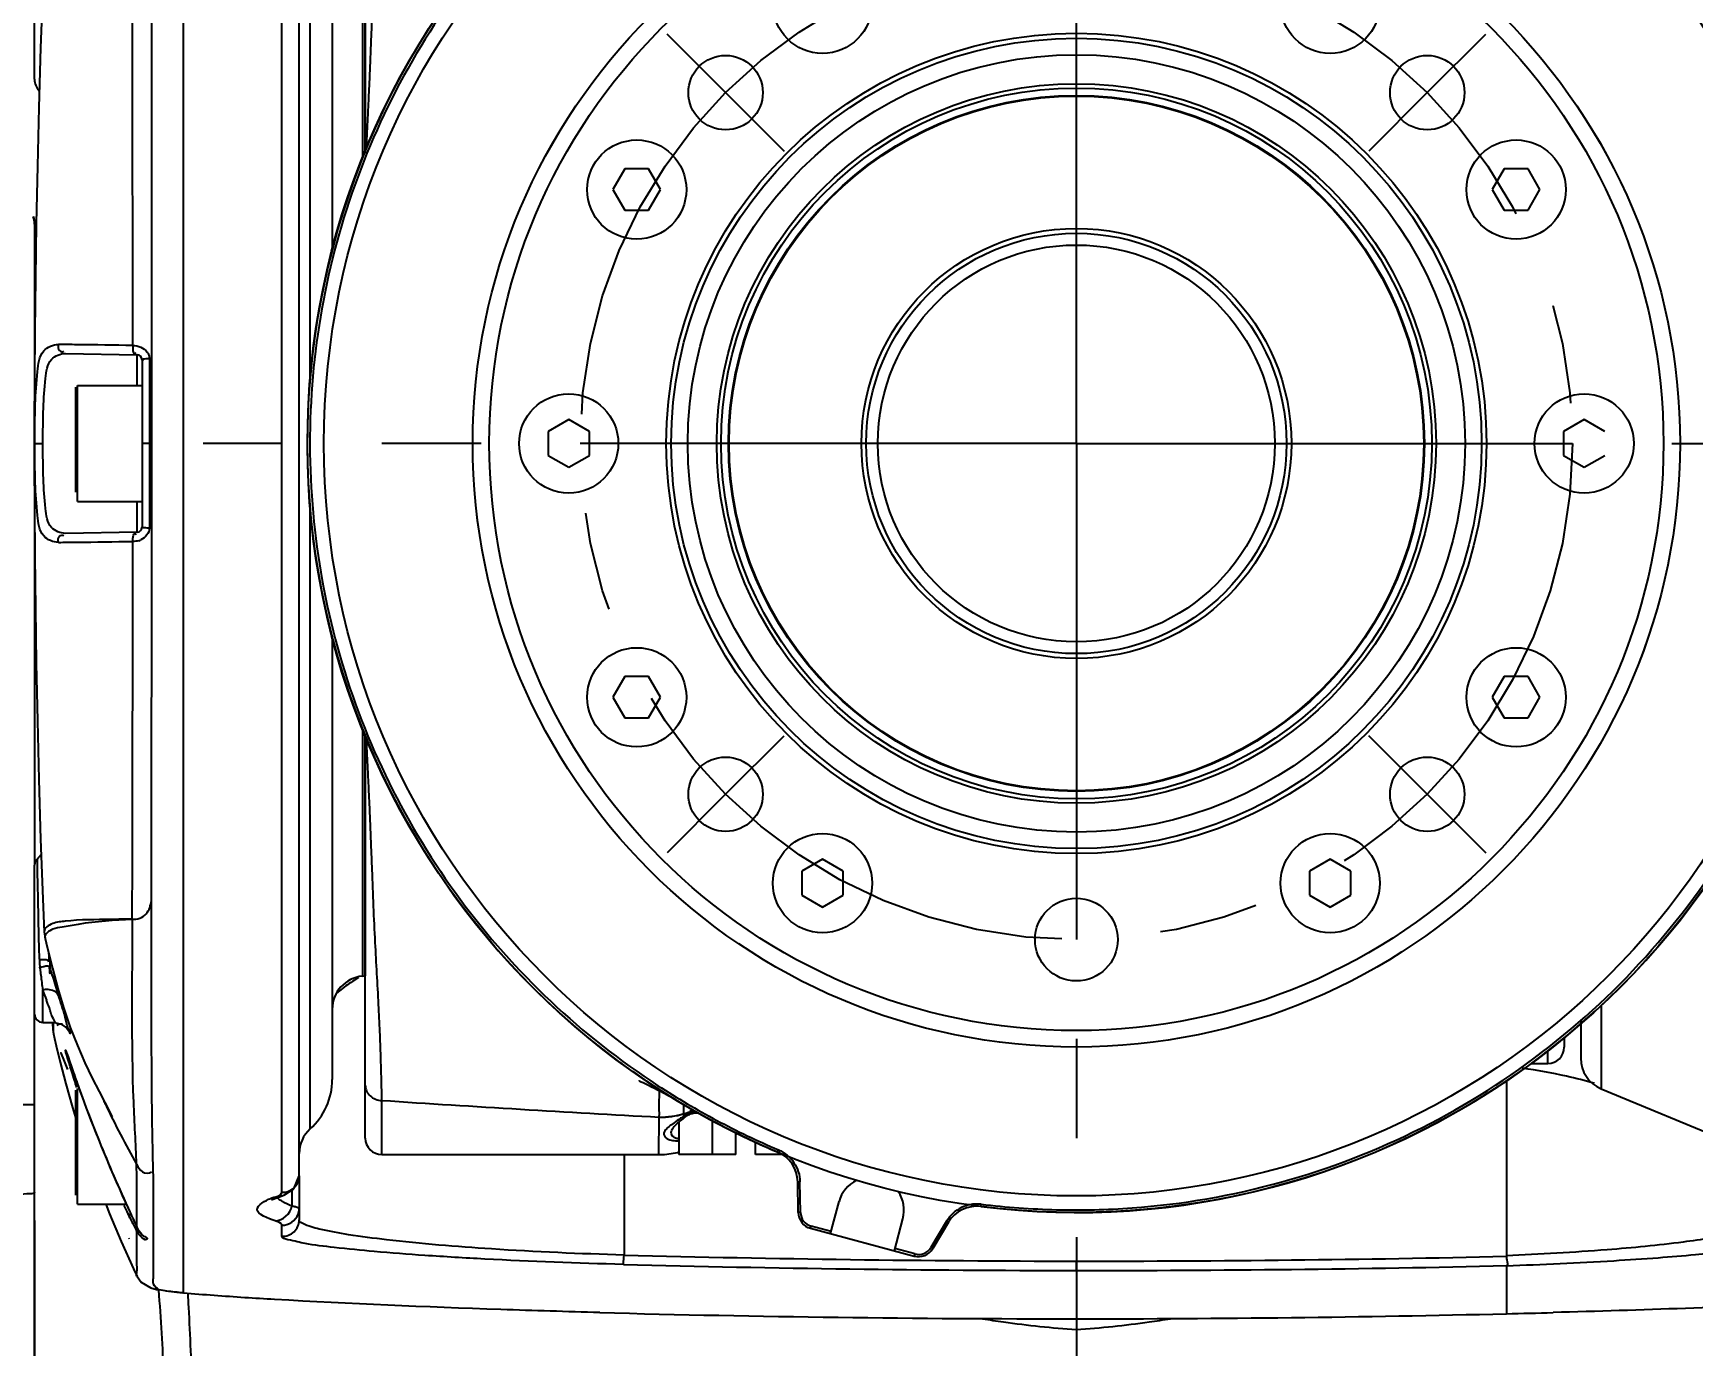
# Model space of a CAD drawing. Header units: millimetres. Extents: x 4086 to 8300, y 123 to 1549.
# Drawn here: x 7136.45 to 7161.54, y 826.6 to 846.44 of the extents above; entities that cross this region are included whole.
import ezdxf

# ---------------------------------------------------------------- set-up
doc = ezdxf.new("R2010")
doc.units = ezdxf.units.MM
doc.linetypes.add('CENTER', pattern=[0.6, 0.375, -0.075, 0.075, -0.075])
for name, color, linetype in [('中心线', 7, 'Continuous'), ('外形图', 7, 'Continuous'), ('尺寸标注', 7, 'Continuous')]:
    doc.layers.add(name, color=color, linetype=linetype)
doc.styles.add('思源黑', font='SourceHanSansCN-Normal.ttf')
doc.dimstyles.new('尺寸标注_1_4比例', dxfattribs={"dimtxt": 7, "dimasz": 6, "dimexe": 2, "dimexo": 1.5, "dimgap": 1, "dimtad": 1, "dimdec": 1, "dimlfac": 4, "dimdsep": 46, "dimtxsty": '思源黑', "dimcen": 0.09, "dimadec": 0, "dimazin": 0, "dimtp": 0.01, "dimtm": 0.01, "dimtfac": 1, "dimtdec": 1, "dimtofl": 0, "dimtmove": 0, "dimatfit": 3, "dimfxl": 1, "dimtolj": 1, "dimarcsym": 0})

# ---------------------------------------------------------------- blocks, each defined once
blk = doc.blocks.new('*D958')
at = {"layer": 'Defpoints', "color": 0}
for p in [(7181.006, 869.331), (7122.846, 830.481), (7181.006, 827.828)]:
    blk.add_point(p, dxfattribs=at)
at = {"layer": '尺寸标注', "color": 0, "lineweight": -2}
for p, q in [((7122.846, 831.981), (7122.846, 871.331)), ((7181.006, 829.328), (7181.006, 871.331)), ((7128.846, 869.331), (7175.006, 869.331))]:
    blk.add_line(p, q, dxfattribs=at)
at = {"layer": '尺寸标注', "color": 0}
for points in [[(7128.846, 870.331), (7128.846, 868.331), (7122.846, 869.331)], [(7175.006, 868.331), (7175.006, 870.331), (7181.006, 869.331)]]:
    blk.add_solid(points, dxfattribs=at)
at = {"layer": '尺寸标注', "color": 0, "insert": (7151.926, 873.96), "char_height": 7, "attachment_point": 5, "style": '思源黑'}
blk.add_mtext('\\A1;232.6', dxfattribs=at)
blk = doc.blocks.new('*D990')
at = {"layer": 'Defpoints', "color": 0}
for p in [(7182.866, 882.152), (7182.866, 707.18), (7121.564, 706.117)]:
    blk.add_point(p, dxfattribs=at)
at = {"layer": '尺寸标注', "color": 0, "lineweight": -2}
for p, q in [((7121.564, 707.617), (7121.564, 884.152)), ((7182.866, 708.68), (7182.866, 884.152)), ((7127.564, 882.152), (7176.866, 882.152))]:
    blk.add_line(p, q, dxfattribs=at)
at = {"layer": '尺寸标注', "color": 0}
for points in [[(7127.564, 883.152), (7127.564, 881.152), (7121.564, 882.152)], [(7176.866, 881.152), (7176.866, 883.152), (7182.866, 882.152)]]:
    blk.add_solid(points, dxfattribs=at)
at = {"layer": '尺寸标注', "color": 0, "insert": (7152.215, 886.777), "char_height": 7, "attachment_point": 5, "style": '思源黑'}
blk.add_mtext('\\A1;245.2', dxfattribs=at)

msp = doc.modelspace()

# ---------------------------------------------------------------- linework, layer by layer
at = {"layer": '中心线', "linetype": 'CENTER', "ltscale": 20}
for p, q in [((7152.2176, 840.2368), (7152.2176, 862.6542)), ((7146.9143, 845.5401), (7146.0304, 846.424)), ((7157.5209, 845.5401), (7158.4048, 846.424)), ((7146.9143, 845.5401), (7147.7982, 844.6562)), ((7157.5209, 845.5401), (7156.637, 844.6562)), ((7152.2176, 840.2368), (7139.017, 840.2368)), ((7152.2176, 840.2368), (7152.2176, 620.6318)), ((7152.2176, 840.2368), (7165.2273, 840.2368)), ((7146.9143, 834.9335), (7147.7982, 835.8174)), ((7157.5209, 834.9335), (7156.637, 835.8174)), ((7146.9143, 834.9335), (7146.0304, 834.0496)), ((7157.5209, 834.9335), (7158.4048, 834.0496))]:
    msp.add_line(p, q, dxfattribs=at)
msp.add_circle((7152.2176, 840.2368), 7.5, dxfattribs=at)
at = {"layer": '外形图'}
for p, q in [((7138.7176, 842.2826), (7138.7176, 853.0782)), ((7140.4677, 829.1663), (7140.4677, 851.3073)), ((7140.2068, 829.9457), (7140.2068, 850.5217)), ((7140.6343, 841.195), (7140.6343, 850.5986)), ((7141.4676, 844.6498), (7141.4676, 850.7368)), ((7140.9676, 849.8546), (7140.9676, 843.1498)), ((7141.424, 848.291), (7141.424, 844.5474)), ((7141.4676, 848.2872), (7141.4676, 844.6232)), ((7136.4676, 845.7443), (7136.4676, 846.6097)), ((7141.561, 846.4007), (7141.5717, 846.6843)), ((7145.3904, 844.3868), (7145.21, 844.0743)), ((7145.7513, 844.3868), (7145.3904, 844.3868)), ((7145.9317, 844.0743), (7145.7513, 844.3868)), ((7158.6839, 844.3868), (7158.5035, 844.0743)), ((7159.0447, 844.3868), (7158.6839, 844.3868)), ((7159.2252, 844.0743), (7159.0447, 844.3868)), ((7145.21, 844.0743), (7145.3904, 843.7618)), ((7145.7513, 843.7618), (7145.9317, 844.0743)), ((7158.5035, 844.0743), (7158.6839, 843.7618)), ((7159.0447, 843.7618), (7159.2252, 844.0743)), ((7145.3904, 843.7618), (7145.7513, 843.7618)), ((7158.6839, 843.7618), (7159.0447, 843.7618)), ((7136.4676, 843.5497), (7136.4676, 841.4846)), ((7138.7176, 842.2496), (7138.7176, 842.2826)), ((7138.7176, 838.2141), (7138.7176, 842.2496)), ((7136.9352, 841.5958), (7138.0189, 841.5769)), ((7138.0189, 841.1118), (7138.0189, 841.5769)), ((7138.0926, 841.5019), (7138.0926, 838.9718)), ((7138.2057, 841.5164), (7138.2052, 841.0891)), ((7138.2405, 841.1169), (7138.2408, 841.5099)), ((7138.2408, 841.5099), (7138.2408, 841.5852)), ((7137.0926, 839.5005), (7137.0926, 841.0868)), ((7137.1176, 839.3618), (7137.1176, 841.1118)), ((7137.1176, 841.1118), (7138.0926, 841.1118)), ((7144.5426, 840.5977), (7144.2301, 840.4173)), ((7144.8551, 840.4173), (7144.5426, 840.5977)), ((7159.8926, 840.5977), (7159.5801, 840.4173)), ((7160.2051, 840.4173), (7159.8926, 840.5977)), ((7136.4631, 840.2368), (7136.5947, 840.2368)), ((7138.2404, 840.2368), (7138.0926, 840.2368)), ((7144.2301, 840.4173), (7144.2301, 840.0564)), ((7144.8551, 840.0564), (7144.8551, 840.4173)), ((7159.5801, 840.4173), (7159.5801, 840.0564)), ((7144.2301, 840.0564), (7144.5426, 839.876)), ((7144.5426, 839.876), (7144.8551, 840.0564)), ((7159.5801, 840.0564), (7159.8926, 839.876)), ((7159.8926, 839.876), (7160.2051, 840.0564)), ((7137.1176, 839.3618), (7138.0926, 839.3618)), ((7138.0189, 838.8968), (7138.0189, 839.3618)), ((7138.2052, 839.3846), (7138.2057, 838.9573)), ((7138.2408, 838.9638), (7138.2405, 839.3568)), ((7140.6343, 829.8751), (7140.6343, 839.2787)), ((7136.4676, 838.9891), (7136.4676, 833.864)), ((7138.0189, 838.8968), (7136.9352, 838.8779)), ((7138.2408, 838.8885), (7138.2408, 838.9638)), ((7138.7176, 838.1801), (7138.7176, 838.2141)), ((7138.7176, 827.395), (7138.7176, 838.1801)), ((7140.9676, 837.3239), (7140.9676, 830.6211)), ((7145.3904, 836.7118), (7145.21, 836.3993)), ((7145.7513, 836.7118), (7145.3904, 836.7118)), ((7145.9317, 836.3993), (7145.7513, 836.7118)), ((7158.6839, 836.7118), (7158.5035, 836.3993)), ((7159.0447, 836.7118), (7158.6839, 836.7118)), ((7159.2252, 836.3993), (7159.0447, 836.7118)), ((7145.21, 836.3993), (7145.3904, 836.0868)), ((7145.7513, 836.0868), (7145.9317, 836.3993)), ((7158.5035, 836.3993), (7158.6839, 836.0868)), ((7159.0447, 836.0868), (7159.2252, 836.3993)), ((7145.3904, 836.0868), (7145.7513, 836.0868)), ((7158.6839, 836.0868), (7159.0447, 836.0868)), ((7141.424, 835.9263), (7141.424, 832.1827)), ((7141.4676, 835.8404), (7141.4676, 832.1865)), ((7141.4676, 829.7368), (7141.4676, 835.8244)), ((7136.5133, 833.8352), (7136.5113, 833.9589)), ((7141.5716, 833.7919), (7141.5608, 834.0783)), ((7136.4676, 831.6097), (7136.4676, 833.864)), ((7136.5193, 833.4889), (7136.5133, 833.8352)), ((7148.3801, 833.9509), (7148.0676, 833.7705)), ((7148.0676, 833.7705), (7148.0676, 833.4097)), ((7148.6926, 833.7705), (7148.3801, 833.9509)), ((7148.6926, 833.4097), (7148.6926, 833.7705)), ((7156.0551, 833.9509), (7155.7426, 833.7705)), ((7155.7426, 833.7705), (7155.7426, 833.4097)), ((7156.3676, 833.7705), (7156.0551, 833.9509)), ((7156.3676, 833.4097), (7156.3676, 833.7705)), ((7148.0676, 833.4097), (7148.3801, 833.2293)), ((7148.3801, 833.2293), (7148.6926, 833.4097)), ((7155.7426, 833.4097), (7156.0551, 833.2293)), ((7156.0551, 833.2293), (7156.3676, 833.4097)), ((7136.614, 832.8528), (7136.6273, 832.7555)), ((7136.6273, 832.7555), (7136.6584, 832.6238)), ((7136.5402, 832.44), (7136.5364, 832.6198)), ((7136.6584, 832.6238), (7136.7371, 832.3064)), ((7136.677, 832.5488), (7136.681, 832.4753)), ((7136.681, 832.4753), (7136.6825, 832.4475)), ((7136.6903, 832.4948), (7136.6961, 832.3868)), ((7136.5515, 832.2949), (7136.5484, 832.3209)), ((7136.6825, 832.4475), (7136.6852, 832.3995)), ((7136.6902, 832.3101), (7136.6923, 832.2735)), ((7136.6923, 832.2735), (7136.6923, 832.2729)), ((7136.6961, 832.3868), (7136.7002, 832.312)), ((7136.5904, 831.4847), (7136.5904, 831.9749)), ((7141.424, 832.1827), (7141.4676, 832.1865)), ((7160.1515, 831.7461), (7160.1515, 830.4811)), ((7136.4676, 816.9237), (7136.4676, 831.6097)), ((7136.5904, 831.4847), (7136.7714, 831.4815)), ((7136.7396, 831.477), (7136.7403, 831.4646)), ((7136.7397, 831.4799), (7136.7418, 831.4402)), ((7136.7401, 831.4799), (7136.7457, 831.374)), ((7136.7403, 831.4646), (7136.7415, 831.4416)), ((7136.7467, 831.4617), (7136.7497, 831.3922)), ((7136.93, 831.5615), (7136.923, 831.5838)), ((7159.8426, 831.5074), (7159.8426, 830.9431)), ((7136.7415, 831.4416), (7136.7416, 831.439)), ((7136.7418, 831.4396), (7136.7446, 831.3959)), ((7136.7438, 831.3936), (7136.7454, 831.3726)), ((7136.7454, 831.3726), (7136.7454, 831.3725)), ((7136.7457, 831.3742), (7136.7461, 831.3729)), ((7136.749, 831.342), (7136.7515, 831.3287)), ((7136.7497, 831.3922), (7136.7503, 831.3622)), ((7136.7503, 831.3622), (7136.7503, 831.3608)), ((7136.7546, 831.3125), (7136.7703, 831.2435)), ((7136.7551, 831.3102), (7136.7557, 831.3089)), ((7136.7703, 831.2435), (7136.796, 831.1326)), ((7136.9834, 831.3554), (7136.987, 831.3484)), ((7159.5926, 831.2554), (7159.5926, 831.1118)), ((7136.796, 831.1326), (7136.8559, 830.8846)), ((7136.9575, 831.0094), (7136.9738, 830.9626)), ((7159.3426, 830.8618), (7159.3426, 831.0559)), ((7136.8559, 830.8846), (7136.9411, 830.5568)), ((7136.9156, 830.9009), (7136.9674, 830.7728)), ((7137.026, 830.8108), (7137.0625, 830.7057)), ((7145.3228, 830.8771), (7145.3397, 830.8646)), ((7159.0843, 830.8618), (7159.3426, 830.8618)), ((7136.9411, 830.5568), (7137.0427, 830.1967)), ((7137.0926, 828.8755), (7137.0926, 830.4618)), ((7137.1176, 828.7368), (7137.1176, 830.4868)), ((7137.123, 830.5342), (7137.1361, 830.4975)), ((7145.9146, 830.4514), (7145.9142, 830.4517)), ((7145.9142, 830.4517), (7145.9148, 830.4514)), ((7145.9145, 830.4508), (7145.9295, 830.4432)), ((7145.9295, 830.4432), (7145.9486, 830.4351)), ((7158.7176, 830.6045), (7158.7176, 827.9494)), ((7160.1515, 830.4811), (7163.5184, 829.0887)), ((7136.4676, 830.2368), (7136.2245, 830.2368)), ((7137.0427, 830.1967), (7137.0926, 830.0337)), ((7141.7176, 829.4868), (7141.7176, 830.3053)), ((7145.9411, 830.4384), (7145.9443, 830.4369)), ((7145.9513, 830.4335), (7145.9574, 830.4304)), ((7145.9574, 830.4304), (7145.9652, 830.4263)), ((7145.9652, 830.4263), (7145.9746, 830.4214)), ((7145.9746, 830.4214), (7145.9857, 830.4154)), ((7145.9857, 830.4154), (7145.9985, 830.4084)), ((7145.9985, 830.4084), (7146.0132, 830.4003)), ((7146.0132, 830.4003), (7146.0297, 830.391)), ((7146.0297, 830.391), (7146.0481, 830.3805)), ((7146.0481, 830.3805), (7146.0797, 830.3623)), ((7146.0797, 830.3623), (7146.1168, 830.3408)), ((7146.1168, 830.3408), (7146.1433, 830.3252)), ((7137.3206, 830.0023), (7137.3585, 829.905)), ((7137.5962, 830.1479), (7137.6429, 830.0586)), ((7140.2068, 829.692), (7140.2068, 829.9457)), ((7145.9029, 829.4868), (7145.9121, 830.05)), ((7145.9121, 830.05), (7145.9121, 830.0528)), ((7146.2072, 829.9763), (7146.2072, 829.4868)), ((7146.2821, 830.0671), (7146.2827, 830.1033)), ((7146.2827, 830.1033), (7146.3682, 830.1321)), ((7146.3413, 830.1119), (7146.3341, 830.1119)), ((7146.4211, 830.1103), (7146.4234, 830.1118)), ((7146.5103, 830.1118), (7146.4251, 830.1118)), ((7146.7124, 830.0003), (7146.7124, 829.4868)), ((7140.2068, 829.3981), (7140.2068, 829.692)), ((7147.0676, 829.4868), (7147.0676, 829.8167)), ((7147.0676, 829.7949), (7147.0946, 829.8034)), ((7141.7176, 829.4868), (7145.9029, 829.4868)), ((7145.3804, 829.4868), (7145.3804, 827.9677)), ((7147.0676, 829.4868), (7146.2072, 829.4868)), ((7147.3676, 829.4868), (7147.3676, 829.6735)), ((7147.7721, 829.4868), (7147.3676, 829.4868)), ((7147.6409, 829.5518), (7147.6998, 829.5267)), ((7147.6555, 829.5445), (7147.6995, 829.5259)), ((7147.6821, 829.5341), (7147.6992, 829.5269)), ((7147.7011, 829.5298), (7147.7139, 829.5601)), ((7147.7228, 829.516), (7147.7228, 829.4868)), ((7137.613, 829.2834), (7137.6583, 829.178)), ((7138.0119, 829.1402), (7138.0102, 829.3397)), ((7140.2068, 829.3227), (7140.2068, 829.3981)), ((7140.2068, 829.2593), (7140.2068, 829.3227)), ((7140.2068, 828.9171), (7140.2068, 829.2593)), ((7137.7494, 828.9702), (7137.7945, 828.8692)), ((7138.0138, 828.7524), (7138.0119, 829.1402)), ((7138.2649, 828.7281), (7138.2636, 829.1796)), ((7140.246, 828.8766), (7140.3869, 828.9682)), ((7140.3582, 828.9496), (7140.3582, 828.7076)), ((7140.3869, 828.9682), (7140.4677, 829.1637)), ((7140.4677, 829.1637), (7140.4677, 829.1663)), ((7140.4677, 829.1637), (7140.4677, 828.5017)), ((7148.005, 829.0738), (7148.0385, 829.0744)), ((7148.0131, 828.61), (7148.005, 829.0738)), ((7148.0466, 828.6105), (7148.0385, 829.0744)), ((7137.1176, 828.7368), (7137.8544, 828.7368)), ((7137.5446, 828.7368), (7137.6022, 828.5891)), ((7138.0143, 828.5693), (7138.0138, 828.7524)), ((7138.265, 828.6434), (7138.2649, 828.7281)), ((7140.0482, 828.8006), (7140.0617, 828.8074)), ((7140.0617, 828.8074), (7140.1839, 828.8547)), ((7140.1831, 828.8544), (7140.1839, 828.8547)), ((7140.185, 828.855), (7140.246, 828.8766)), ((7148.4994, 828.2922), (7148.6288, 828.7751)), ((7150.7749, 828.7017), (7150.7791, 828.7355)), ((7136.4676, 828.4884), (7136.4676, 825.947)), ((7137.6022, 828.5891), (7137.7768, 828.1731)), ((7137.8822, 828.6759), (7137.9075, 828.6207)), ((7137.9083, 828.6192), (7137.9075, 828.6207)), ((7138.0146, 828.3875), (7138.0143, 828.5693)), ((7138.2655, 827.9733), (7138.265, 828.6434)), ((7148.0466, 828.6105), (7148.0131, 828.61)), ((7149.4653, 828.0334), (7149.5947, 828.5163)), ((7150.2555, 828.4804), (7150.0166, 828.0827)), ((7150.2842, 828.4631), (7150.0453, 828.0654)), ((7150.2842, 828.4631), (7150.2555, 828.4804)), ((7138.0146, 828.3875), (7138.0131, 828.3906)), ((7138.0131, 828.3906), (7138.0284, 828.3612)), ((7138.0159, 828.2767), (7138.016, 828.3216)), ((7138.0284, 828.3612), (7138.0919, 828.2819)), ((7140.2068, 828.2522), (7140.2068, 828.4192)), ((7148.1984, 828.3728), (7148.207, 828.4052)), ((7148.1984, 828.3728), (7149.7663, 827.9527)), ((7148.508, 828.3245), (7148.207, 828.4052)), ((7149.775, 827.9851), (7149.474, 828.0657)), ((7149.775, 827.9851), (7149.7663, 827.9527)), ((7150.0453, 828.0654), (7150.0166, 828.0827)), ((7158.7176, 827.8076), (7158.7176, 827.0807)), ((7138.0179, 827.6437), (7138.0172, 827.6454)), ((7138.303, 827.4503), (7138.3095, 827.449)), ((7138.303, 827.4503), (7138.3072, 827.4496)), ((7138.3095, 827.449), (7138.35, 827.4442)), ((7138.3421, 827.4434), (7138.3481, 827.356)), ((7138.4512, 827.4251), (7138.7017, 827.3961)), ((7138.7175, 827.3936), (7138.7176, 827.395))]:
    msp.add_line(p, q, dxfattribs=at)
for points in [[(7136.6141, 847.6222), (7136.5932, 847.1218), (7136.56, 846.2179), (7136.5322, 845.3166), (7136.5097, 844.4276), (7136.4923, 843.5617), (7136.4795, 842.7309), (7136.4708, 841.9421), (7136.4657, 841.2136), (7136.4633, 840.5451), (7136.4631, 840.2368)], [(7136.4631, 840.2368), (7136.4633, 839.9285), (7136.4657, 839.2601), (7136.4708, 838.5316), (7136.4795, 837.7428), (7136.4923, 836.912), (7136.5097, 836.046), (7136.5322, 835.1571), (7136.56, 834.2558), (7136.5932, 833.3519), (7136.6141, 832.8514)], [(7136.6923, 832.2735), (7136.6949, 832.2461), (7136.6996, 832.2189)], [(7136.7371, 832.3064), (7136.8214, 831.9954), (7136.9112, 831.6969), (7137.0085, 831.4099), (7137.1147, 831.1337), (7137.2266, 830.876), (7137.3384, 830.6428), (7137.4422, 830.4399), (7137.5302, 830.2728), (7137.5962, 830.1479)], [(7136.7714, 831.4815), (7136.8698, 831.4595), (7136.9503, 831.4014), (7136.9834, 831.3554)], [(7136.7457, 831.3741), (7136.7461, 831.3684), (7136.7472, 831.3559), (7136.749, 831.342)], [(7136.8632, 831.0236), (7136.8631, 831.0238), (7136.8688, 831.012), (7136.8802, 830.9864), (7136.8959, 830.9491), (7136.9156, 830.9009)], [(7136.9464, 831.0394), (7136.9464, 831.0395), (7136.948, 831.0354), (7136.9518, 831.0251), (7136.9575, 831.0094)], [(7136.9738, 830.9626), (7136.9966, 830.8964), (7137.026, 830.8108)], [(7137.0625, 830.7057), (7137.0834, 830.6457), (7137.1063, 830.5809), (7137.1312, 830.5112)], [(7145.5046, 830.7459), (7145.6128, 830.6703), (7145.7195, 830.5975), (7145.8245, 830.5276), (7145.9279, 830.4603), (7146.0298, 830.3955)], [(7137.1312, 830.5112), (7137.158, 830.4368), (7137.1867, 830.3579), (7137.2174, 830.2747)], [(7145.6094, 830.5998), (7145.6094, 830.5998), (7145.6166, 830.5969), (7145.6361, 830.5888), (7145.667, 830.5751), (7145.7066, 830.5569), (7145.7511, 830.5356), (7145.7966, 830.513), (7145.8412, 830.4902), (7145.8837, 830.4679), (7145.9146, 830.4514)], [(7137.2174, 830.2747), (7137.25, 830.1875), (7137.2844, 830.0965), (7137.3206, 830.0023)], [(7145.9443, 830.4369), (7145.9467, 830.4358), (7145.9488, 830.4347), (7145.9513, 830.4335)], [(7146.0298, 830.3955), (7146.1305, 830.333), (7146.2298, 830.2727), (7146.3237, 830.2169)], [(7137.3585, 829.905), (7137.3979, 829.8052), (7137.4387, 829.7032), (7137.4808, 829.5996)], [(7137.4808, 829.5996), (7137.524, 829.4947), (7137.5681, 829.3892), (7137.613, 829.2834)], [(7145.9029, 829.4868), (7145.9894, 829.4899), (7146.089, 829.501), (7146.1873, 829.5202), (7146.2072, 829.5257)], [(7147.5465, 829.5917), (7147.584, 829.5753), (7147.6555, 829.5445)], [(7147.5469, 829.5928), (7147.5702, 829.5825), (7147.6409, 829.5518)], [(7137.6583, 829.178), (7137.7039, 829.0734), (7137.7494, 828.9702)], [(7137.7945, 828.8692), (7137.8389, 828.7708), (7137.8822, 828.6759)], [(7137.7768, 828.1731), (7137.963, 827.7602), (7138.0179, 827.6437)], [(7138.0176, 827.6449), (7138.0816, 827.5554), (7138.2244, 827.471), (7138.3095, 827.449)]]:
    msp.add_lwpolyline(points, dxfattribs=at)
for centre, radius in [((7152.2176, 840.2368), 11.625), ((7152.2176, 840.2368), 11.375), ((7152.2176, 840.2368), 9.125), ((7152.2176, 840.2369), 9.125), ((7152.2176, 840.2369), 8.875), ((7148.3801, 846.8836), 0.75), ((7156.0551, 846.8836), 0.75), ((7152.2176, 840.2368), 6.2), ((7152.2176, 840.2368), 6.125), ((7152.2176, 840.2368), 5.875), ((7146.9143, 845.5401), 0.5625), ((7157.5209, 845.5401), 0.5625), ((7152.2176, 840.2368), 5.4376), ((7152.2176, 840.2368), 5.3727), ((7152.2176, 840.2368), 5.26), ((7152.2176, 840.2368), 5.25), ((7145.5708, 844.0743), 0.75), ((7158.8643, 844.0743), 0.75), ((7152.2176, 840.2368), 3.25), ((7152.2176, 840.2368), 3.1772), ((7152.2176, 840.2368), 3), ((7144.5426, 840.2368), 0.75), ((7159.8926, 840.2368), 0.75), ((7145.5708, 836.3993), 0.75), ((7158.8643, 836.3993), 0.75), ((7146.9143, 834.9335), 0.5625), ((7157.5209, 834.9335), 0.5625), ((7148.3801, 833.5901), 0.75), ((7156.0551, 833.5901), 0.75), ((7152.2176, 832.7368), 0.625)]:
    msp.add_circle(centre, radius, dxfattribs=at)
for centre, radius, start, end in [((7152.2176, 840.2368), 11.625, 262.871, 247.12901), ((7152.2176, 840.2368), 11.625, 262.87101, 247.12901), ((7136.7176, 845.7443), 0.25, 180, 224.57594), ((7136.1165, 843.5504), 0.3511, 359.89472, 19.69427), ((7136.4805, 787.5404), 54.1927, 89.33906, 89.63268), ((7135.353, 690.4835), 151.2561, 89.015522, 89.336086), ((7138.0176, 841.5019), 0.075, 0, 89), ((7136.4806, 892.9393), 54.1986, 270.36714, 270.66118), ((7134.6977, 1035.4782), 196.7487, 270.701351, 270.947671), ((7138.0176, 838.9718), 0.075, 271, 0), ((7137.9788, 838.9816), 0.2246, 286.62665, 295.84747), ((7136.5926, 833.864), 0.125, 130.58224, 180), ((7136.3486, 834.1488), 0.25, 310.58224, 332.38317), ((7136.8101, 832.7974), 0.1876, 189.73143, 192.91405), ((7137.8662, 832.469), 1.3263, 181.25292, 182.96104), ((7137.7643, 832.4631), 1.2242, 182.93335, 186.67186), ((7178.0123, 837.2068), 41.7508, 186.75634, 186.88706), ((7213.6199, 841.5298), 77.6198, 186.903314, 187.070945), ((7159.5135, 838.9426), 23.7574, 196.20382, 196.56233), ((7160.9263, 840.9888), 25.9516, 200.32441, 200.68849), ((7163.17, 840.0357), 27.5738, 196.57359, 197.16362), ((7141.4676, 831.6846), 0.5, 95, 180), ((7143.0762, 829.3971), 3.2522, 122.39581, 124.69402), ((7143.195, 829.212), 3.4721, 121.81047, 122.41412), ((7180.5666, 845.4406), 45.7906, 197.20173, 197.61468), ((7136.5926, 831.6097), 0.125, 180, 269), ((7136.4569, 830.8561), 0.523, 20.50533, 21.1784), ((7159.3426, 831.1118), 0.25, 270, 0), ((7162.0167, 839.4155), 26.4305, 199.0244, 199.63486), ((7157.5854, 821.437), 9.4559, 77.53606, 81.62881), ((7160.3426, 830.9431), 0.5, 180, 247.5326), ((7158.0364, 838.0003), 22.2061, 199.74718, 200.66892), ((7139.9676, 830.6204), 1, 311.81532, 0), ((7146.0913, 830.7764), 0.3699, 241.50413, 246.04482), ((7143.4403, 830.5362), 2.4784, 357.71073, 358.02137), ((7157.85, 822.6454), 8.2189, 74.46422, 77.51875), ((7151.479, 836.9026), 15.4473, 205.25093, 205.52327), ((7151.2274, 836.7795), 15.1672, 205.51322, 209.37481), ((7166.9152, 1213.8989), 384.4203, 266.241735, 266.868047), ((7145.5058, 829.5774), 0.9656, 62.91816, 63.25642), ((7145.4336, 829.4362), 1.1242, 62.63142, 62.9181), ((7141.0122, 821.6179), 10.1068, 59.50197, 60.02188), ((7157.138, 837.6639), 21.2469, 200.67522, 200.80757), ((7157.7894, 837.911), 21.9435, 200.80649, 201.99597), ((7145.9148, 831.3373), 1.2876, 269.87687, 286.59819), ((7145.917, 831.3419), 1.2891, 269.79472, 286.49286), ((7146.2719, 830.215), 0.1481, 285.79903, 286.22342), ((7146.273, 830.2115), 0.1444, 286.20152, 292.33273), ((7146.5122, 829.8052), 0.3236, 124.99382, 127.58413), ((7146.4988, 829.8243), 0.3003, 122.21659, 124.99828), ((7148.0885, 827.1981), 3.4012, 120.38409, 121.0517), ((7148.1342, 827.1345), 3.4792, 119.50218, 120.37842), ((7146.4439, 830.321), 0.2089, 263.81032, 264.84637), ((7146.8249, 829.5027), 0.7295, 123.22907, 123.38701), ((7158.488, 838.197), 22.6984, 202.00492, 203.46148), ((7140.9677, 829.5025), 0.5, 131.81532, 180), ((7141.7176, 829.7368), 0.25, 180, 270), ((7147.5051, 829.0651), 0.5, 1, 67.12901), ((7163.1798, 840.258), 27.8229, 203.50813, 204.72853), ((7149.1117, 828.6457), 0.5, 115.6138, 165), ((7149.5382, 834.2638), 12.9659, 205.32485, 205.9344), ((7140.5631, 827.362), 1.5531, 107.24553, 109.72899), ((7149.1117, 828.6457), 0.5, 345, 34.3862), ((7150.7128, 828.2056), 0.5, 82.87099, 149), ((7148.3073, 833.666), 11.5975, 205.938, 206.27617), ((7145.5697, 832.3133), 8.5439, 206.27006, 206.91066), ((7143.0623, 831.0335), 5.7288, 206.84594, 208.22578), ((7140.218, 828.5017), 0.2497, 267.44335, 0.01004), ((7148.2631, 828.6143), 0.25, 181, 255), ((7148.2631, 828.6143), 0.2165, 181, 255), ((7139.0353, 828.9875), 1.3788, 213.59208, 214.14166), ((7138.2385, 828.44), 0.2521, 207.40381, 219.23275), ((7138.245, 828.4455), 0.2605, 219.25915, 229.16829), ((7152.4219, 1099.1749), 271.2986, 268.512737, 269.957771), ((7149.831, 828.1942), 0.25, 255, 329), ((7149.831, 828.1942), 0.2165, 255, 329), ((7152.4216, 1099.2157), 271.3394, 269.957849, 271.329582), ((7152.4176, 1099.2815), 271.5471, 268.512778, 269.957796), ((7152.4171, 1099.3647), 271.6302, 269.957909, 271.329391), ((7152.1143, 1093.9715), 266.9673, 268.475463, 270.022174), ((7153.3093, 842.5569), 15.7528, 260.82186, 261.99807), ((7153.3231, 842.6626), 15.8594, 262.00175, 266.00273), ((7152.2554, 1099.7536), 272.7495, 269.992062, 271.357628), ((7151.112, 842.6626), 15.8594, 273.99727, 277.99825), ((7151.1259, 842.5568), 15.7527, 278.00193, 279.18207), ((7153.6008, 1042.2475), 215.2277, 271.362273, 271.55027)]:
    msp.add_arc(centre, radius, start, end, dxfattribs=at)
for points, knots in [([(7153.4904, 851.7539), (7152.8069, 851.8294), (7151.768, 851.8512), (7150.3995, 851.696), (7149.0497, 851.4198), (7147.4168, 850.8503), (7145.6109, 849.8308), (7144.0142, 848.5071), (7142.6776, 846.9213), (7141.6434, 845.1235), (7140.9444, 843.1709), (7140.6028, 841.1252), (7140.6293, 839.0514), (7141.0232, 837.0151), (7141.772, 835.081), (7142.852, 833.3103), (7144.2283, 831.7593), (7145.4522, 830.7971), (7146.329, 830.2527), (7146.7802, 830.001), (7147.2412, 829.7681), (7147.5547, 829.6255), (7147.7133, 829.5586)], [0, 0, 0, 0, 0.0624913, 0.093768, 0.1250446, 0.1875359, 0.2500272, 0.3125184, 0.3750097, 0.437501, 0.4999922, 0.5624835, 0.6249747, 0.687466, 0.7499573, 0.8124485, 0.8749398, 0.9374311, 0.9530736, 0.9687148, 0.9843584, 1, 1, 1, 1]), ([(7150.7793, 828.7371), (7150.9683, 828.7135), (7151.3477, 828.6778), (7151.9185, 828.6492), (7152.4901, 828.648), (7153.6304, 828.7034), (7155.3295, 828.9969), (7157.4713, 829.8248), (7159.4101, 831.0562), (7161.0697, 832.6437), (7162.3861, 834.5257), (7163.3081, 836.6292), (7163.8001, 838.8725), (7163.8428, 841.1689), (7163.4349, 843.4287), (7162.7316, 845.2104), (7161.9691, 846.5302), (7161.0805, 847.7687), (7159.747, 849.1434), (7158.1697, 850.2295), (7156.8005, 850.8996), (7155.3725, 851.4318), (7154.2464, 851.6704), (7153.4904, 851.7539)], [0, 0, 0, 0, 0.0156445, 0.0312904, 0.0469344, 0.0625797, 0.1250641, 0.1875487, 0.2500332, 0.3125178, 0.3750024, 0.4374869, 0.4999715, 0.562456, 0.6249406, 0.6874251, 0.7187054, 0.7499857, 0.8124703, 0.8749548, 0.9062351, 0.9375154, 1, 1, 1, 1]), ([(7137.9518, 841.7173), (7137.9526, 842.2352), (7137.9498, 844.1384), (7137.9507, 846.0416), (7137.9443, 847.4268)], [0, 0, 0, 0, 0.2721488, 1, 1, 1, 1]), ([(7138.2408, 841.5852), (7138.2412, 842.0851), (7138.2418, 843.9391), (7138.2425, 845.7932), (7138.2367, 847.1474)], [0, 0, 0, 0, 0.269591, 1, 1, 1, 1]), ([(7141.4869, 844.7081), (7141.4873, 844.712), (7141.4872, 844.7281), (7141.4891, 844.7642), (7141.4912, 844.8235), (7141.4964, 844.9398), (7141.5047, 845.1167), (7141.5161, 845.3524), (7141.5281, 845.6073), (7141.5437, 845.9584), (7141.5542, 846.2237), (7141.561, 846.4007)], [0, 0, 0, 0, 0.006995, 0.0284141, 0.0640826, 0.1120863, 0.2346169, 0.3775616, 0.5300059, 0.6863612, 1, 1, 1, 1]), ([(7136.447, 843.6687), (7136.4547, 843.6474), (7136.4646, 843.6079), (7136.4676, 843.5674), (7136.4676, 843.5496)], [0, 0, 0, 0, 0.5594188, 1, 1, 1, 1]), ([(7136.4719, 840.2368), (7136.4719, 840.4349), (7136.4728, 840.8022), (7136.5016, 841.2576), (7136.5446, 841.6423), (7136.7477, 841.7324), (7136.8279, 841.7319)], [0, 0, 0, 0, 0.3590635, 0.6577358, 0.8544496, 1, 1, 1, 1]), ([(7136.5947, 840.2368), (7136.5946, 840.4149), (7136.5959, 840.7467), (7136.6227, 841.1604), (7136.6653, 841.5171), (7136.8586, 841.5971), (7136.9352, 841.5958)], [0, 0, 0, 0, 0.3525194, 0.6489353, 0.8483996, 1, 1, 1, 1]), ([(7136.8279, 841.7319), (7136.8254, 841.7011), (7136.8177, 841.6354), (7136.8949, 841.6157), (7136.9121, 841.6305)], [0, 0, 0, 0, 0.5773422, 1, 1, 1, 1]), ([(7137.9519, 841.7166), (7137.9532, 841.6755), (7137.947, 841.571), (7138.0004, 841.605), (7138.0043, 841.6125)], [0, 0, 0, 0, 0.82926, 1, 1, 1, 1]), ([(7138.2049, 841.5164), (7138.1788, 841.5161), (7138.1613, 841.5155), (7138.0978, 841.5108), (7138.117, 841.5053), (7138.1219, 841.5046)], [0, 0, 0, 0, 0.6934824, 0.8661457, 1, 1, 1, 1]), ([(7138.168, 841.618), (7138.179, 841.6031), (7138.1973, 841.571), (7138.2049, 841.5343), (7138.2049, 841.5164)], [0, 0, 0, 0, 0.508331, 1, 1, 1, 1]), ([(7136.8279, 838.7418), (7136.7477, 838.7413), (7136.5445, 838.8314), (7136.5016, 839.2161), (7136.4728, 839.6716), (7136.4719, 840.0388), (7136.4719, 840.2368)], [0, 0, 0, 0, 0.1455513, 0.3422887, 0.6409538, 1, 1, 1, 1]), ([(7136.9352, 838.8779), (7136.8586, 838.8766), (7136.6653, 838.9566), (7136.6227, 839.3132), (7136.5959, 839.727), (7136.5946, 840.0588), (7136.5947, 840.2368)], [0, 0, 0, 0, 0.1515994, 0.3510507, 0.6474658, 1, 1, 1, 1]), ([(7136.8279, 838.7418), (7136.8254, 838.7726), (7136.8177, 838.8383), (7136.8949, 838.858), (7136.9121, 838.8432)], [0, 0, 0, 0, 0.5772956, 1, 1, 1, 1]), ([(7137.9443, 833.0469), (7137.9463, 833.4713), (7137.9483, 835.3745), (7137.9541, 837.2777), (7137.9518, 838.7564)], [0, 0, 0, 0, 0.2230276, 1, 1, 1, 1]), ([(7137.9518, 838.7564), (7137.9512, 838.7881), (7137.9536, 838.8226), (7137.9766, 838.8865), (7137.9992, 838.8689), (7138.0041, 838.8611)], [0, 0, 0, 0, 0.619372, 0.8185473, 1, 1, 1, 1]), ([(7138.043, 838.7664), (7138.0281, 838.7619), (7137.9977, 838.7561), (7137.9669, 838.7555), (7137.9518, 838.7562)], [0, 0, 0, 0, 0.5074479, 1, 1, 1, 1]), ([(7138.2049, 838.9573), (7138.1788, 838.9576), (7138.1613, 838.9582), (7138.0978, 838.9629), (7138.117, 838.9684), (7138.1219, 838.9691)], [0, 0, 0, 0, 0.6934888, 0.8661589, 1, 1, 1, 1]), ([(7138.2367, 833.3263), (7138.2385, 833.7448), (7138.2334, 835.5988), (7138.2419, 837.4529), (7138.2408, 838.8885)], [0, 0, 0, 0, 0.2257222, 1, 1, 1, 1]), ([(7141.5608, 834.0783), (7141.554, 834.2549), (7141.5435, 834.5194), (7141.528, 834.8697), (7141.516, 835.1238), (7141.5046, 835.3587), (7141.4964, 835.5349), (7141.4912, 835.6507), (7141.4891, 835.7098), (7141.4872, 835.7457), (7141.4873, 835.7617), (7141.4869, 835.7656)], [0, 0, 0, 0, 0.3138592, 0.4702853, 0.6227518, 0.7656687, 0.8880986, 0.9360437, 0.9716465, 0.9930125, 1, 1, 1, 1]), ([(7141.7176, 830.3052), (7141.7166, 830.4106), (7141.712, 830.631), (7141.7022, 830.9768), (7141.6887, 831.3542), (7141.6617, 831.9298), (7141.612, 832.7457), (7141.5855, 833.4255), (7141.5716, 833.7919)], [0, 0, 0, 0, 0.0906015, 0.1894489, 0.2974193, 0.4152128, 0.6848031, 1, 1, 1, 1]), ([(7137.9443, 833.0469), (7138.0172, 833.0317), (7138.1855, 833.1025), (7138.2224, 833.2547), (7138.2367, 833.326)], [0, 0, 0, 0, 0.5057691, 1, 1, 1, 1]), ([(7138.2636, 829.1796), (7138.2611, 829.2756), (7138.2264, 830.6575), (7138.2392, 832.0401), (7138.2367, 833.3263)], [0, 0, 0, 0, 0.0694961, 1, 1, 1, 1]), ([(7136.9318, 833.0148), (7136.8676, 833.0081), (7136.754, 832.9992), (7136.6118, 832.9123), (7136.6139, 832.8528)], [0, 0, 0, 0, 0.520698, 1, 1, 1, 1]), ([(7137.9466, 833.0422), (7137.6734, 833.0278), (7137.3218, 833.0062), (7136.9158, 832.9291), (7136.7415, 832.9058), (7136.6155, 832.8228), (7136.6253, 832.7657)], [0, 0, 0, 0, 0.5918425, 0.7693387, 0.8746247, 1, 1, 1, 1]), ([(7137.9443, 833.0469), (7137.8374, 833.0451), (7137.5, 833.0376), (7137.1613, 833.0389), (7136.9318, 833.0148)], [0, 0, 0, 0, 0.3167109, 1, 1, 1, 1]), ([(7138.0102, 829.3397), (7137.9988, 829.6534), (7137.9212, 830.886), (7137.9506, 832.1216), (7137.9466, 833.0422)], [0, 0, 0, 0, 0.2543015, 1, 1, 1, 1]), ([(7136.6161, 832.4323), (7136.6063, 832.4328), (7136.5845, 832.4327), (7136.5627, 832.4311), (7136.5507, 832.4299)], [0, 0, 0, 0, 0.4465495, 1, 1, 1, 1]), ([(7136.6239, 832.3302), (7136.6143, 832.3284), (7136.5931, 832.3235), (7136.5724, 832.317), (7136.561, 832.3131)], [0, 0, 0, 0, 0.4470968, 1, 1, 1, 1]), ([(7136.6852, 832.3995), (7136.6848, 832.4077), (7136.6636, 832.4311), (7136.6349, 832.4314), (7136.6161, 832.4323)], [0, 0, 0, 0, 0.3047096, 1, 1, 1, 1]), ([(7136.6999, 832.313), (7136.6971, 832.3211), (7136.6711, 832.3391), (7136.6425, 832.3335), (7136.6239, 832.3302)], [0, 0, 0, 0, 0.3121025, 1, 1, 1, 1]), ([(7136.8242, 831.8987), (7136.8057, 831.9537), (7136.6979, 831.9889), (7136.6169, 831.9798), (7136.5904, 831.9749)], [0, 0, 0, 0, 0.6830677, 1, 1, 1, 1]), ([(7136.7714, 831.4815), (7136.7914, 831.4812), (7136.7066, 831.6046), (7136.7134, 831.6484), (7136.6926, 831.703)], [0, 0, 0, 0, 0.2543888, 1, 1, 1, 1]), ([(7136.8879, 831.4571), (7136.8752, 831.4603), (7136.8446, 831.46), (7136.8181, 831.4454), (7136.805, 831.4358)], [0, 0, 0, 0, 0.4457018, 1, 1, 1, 1]), ([(7137.003, 831.3141), (7137.0249, 831.3154), (7136.9386, 831.4485), (7136.9493, 831.5004), (7136.93, 831.5615)], [0, 0, 0, 0, 0.254433, 1, 1, 1, 1]), ([(7136.7503, 831.3608), (7136.7505, 831.3507), (7136.7507, 831.3344), (7136.7523, 831.3178), (7136.7544, 831.3119)], [0, 0, 0, 0, 0.6149139, 1, 1, 1, 1]), ([(7136.9764, 831.373), (7136.9793, 831.3657), (7136.9844, 831.3529), (7136.9898, 831.3401), (7136.9922, 831.3345)], [0, 0, 0, 0, 0.5618934, 1, 1, 1, 1]), ([(7136.9922, 831.3345), (7136.9945, 831.3294), (7136.9982, 831.3244), (7137.0009, 831.314), (7137.003, 831.3141)], [0, 0, 0, 0, 0.7300498, 1, 1, 1, 1]), ([(7137.1085, 830.4986), (7137.08, 830.5848), (7137.0484, 830.6792), (7136.9086, 831.1376), (7136.9446, 831.045)], [0, 0, 0, 0, 0.4776972, 1, 1, 1, 1]), ([(7136.9468, 831.0393), (7136.9501, 831.0303), (7136.9579, 831.0084), (7136.9656, 830.9865), (7136.9701, 830.9735)], [0, 0, 0, 0, 0.4100231, 1, 1, 1, 1]), ([(7141.4676, 830.5361), (7141.4676, 830.506), (7141.481, 830.4443), (7141.5374, 830.3676), (7141.6203, 830.3169), (7141.6852, 830.3052), (7141.7176, 830.3052)], [0, 0, 0, 0, 0.2407767, 0.4870578, 0.7409149, 1, 1, 1, 1]), ([(7145.9142, 830.4517), (7145.9141, 830.4518), (7145.9159, 830.4517), (7145.9169, 830.4504), (7145.9199, 830.4495), (7145.9215, 830.4488)], [0, 0, 0, 0, 0.0314445, 0.355956, 1, 1, 1, 1]), ([(7145.9215, 830.4488), (7145.9227, 830.4482), (7145.929, 830.4453), (7145.9353, 830.4422), (7145.9403, 830.4397)], [0, 0, 0, 0, 0.1936668, 1, 1, 1, 1]), ([(7145.9124, 830.0528), (7145.9137, 830.1257), (7145.9094, 830.2539), (7145.9146, 830.382), (7145.9168, 830.4372)], [0, 0, 0, 0, 0.5689645, 1, 1, 1, 1]), ([(7145.9504, 830.4345), (7145.9576, 830.4308), (7145.9952, 830.4109), (7146.0323, 830.3898), (7146.0622, 830.3725)], [0, 0, 0, 0, 0.1890632, 1, 1, 1, 1]), ([(7146.2829, 830.1061), (7146.2836, 830.14), (7146.2835, 830.1851), (7146.2831, 830.2302), (7146.283, 830.2414)], [0, 0, 0, 0, 0.7526139, 1, 1, 1, 1]), ([(7146.2071, 830.0162), (7146.176, 829.9951), (7146.1199, 829.9572), (7146.0479, 829.9023), (7145.9988, 829.8534), (7145.9788, 829.8091), (7145.9829, 829.7777), (7145.9943, 829.757), (7146.0132, 829.7387), (7146.0507, 829.7158), (7146.1166, 829.6965), (7146.1744, 829.6925), (7146.207, 829.693)], [0, 0, 0, 0, 0.1901677, 0.3431203, 0.4576396, 0.5401025, 0.5762627, 0.6141372, 0.6572563, 0.7078507, 0.8353204, 1, 1, 1, 1]), ([(7146.0926, 829.8181), (7146.0926, 829.8443), (7146.1153, 829.8869), (7146.1597, 829.9351), (7146.1898, 829.9619), (7146.2066, 829.9761)], [0, 0, 0, 0, 0.3953585, 0.668163, 1, 1, 1, 1]), ([(7146.2066, 829.9761), (7146.2146, 829.9828), (7146.2501, 830.012), (7146.2866, 830.04), (7146.3148, 830.0617)], [0, 0, 0, 0, 0.2274243, 1, 1, 1, 1]), ([(7146.2821, 830.0671), (7146.2756, 830.0627), (7146.2507, 830.0456), (7146.2256, 830.0287), (7146.2071, 830.0162)], [0, 0, 0, 0, 0.2591571, 1, 1, 1, 1]), ([(7146.2827, 830.1033), (7146.2827, 830.1038), (7146.2825, 830.1047), (7146.2828, 830.1057), (7146.2831, 830.1061)], [0, 0, 0, 0, 0.464668, 1, 1, 1, 1]), ([(7146.3279, 830.0779), (7146.3277, 830.0749), (7146.3231, 830.0687), (7146.3179, 830.0642), (7146.3148, 830.0617)], [0, 0, 0, 0, 0.4195242, 1, 1, 1, 1]), ([(7146.3169, 830.0939), (7146.3211, 830.0936), (7146.3299, 830.0955), (7146.3476, 830.0991), (7146.3699, 830.1037), (7146.3959, 830.1078), (7146.4129, 830.1097), (7146.4211, 830.1103)], [0, 0, 0, 0, 0.1188863, 0.2515927, 0.51479, 0.7654329, 1, 1, 1, 1]), ([(7146.3279, 830.0779), (7146.3299, 830.0808), (7146.3354, 830.0913), (7146.3222, 830.0934), (7146.317, 830.0939)], [0, 0, 0, 0, 0.4081464, 1, 1, 1, 1]), ([(7146.3387, 830.0784), (7146.3574, 830.0901), (7146.3846, 830.1032), (7146.4137, 830.1093), (7146.4211, 830.1103)], [0, 0, 0, 0, 0.7460748, 1, 1, 1, 1]), ([(7146.3748, 830.136), (7146.3804, 830.1363), (7146.4054, 830.1389), (7146.4301, 830.1431), (7146.4491, 830.1466)], [0, 0, 0, 0, 0.2268245, 1, 1, 1, 1]), ([(7146.4214, 830.1133), (7146.4105, 830.1145), (7146.3931, 830.1165), (7146.376, 830.1291), (7146.3748, 830.136)], [0, 0, 0, 0, 0.6081634, 1, 1, 1, 1]), ([(7146.207, 829.7221), (7146.1898, 829.7253), (7146.1592, 829.7339), (7146.1215, 829.7559), (7146.0977, 829.7847), (7146.0926, 829.8074), (7146.0926, 829.8181)], [0, 0, 0, 0, 0.3238803, 0.5851055, 0.8011143, 1, 1, 1, 1]), ([(7147.7133, 829.5586), (7147.7369, 829.5487), (7147.7812, 829.5222), (7147.8661, 829.4648), (7147.9531, 829.3679), (7148.0209, 829.2282), (7148.0376, 829.1255), (7148.0385, 829.0744)], [0, 0, 0, 0, 0.1252716, 0.2504626, 0.5003307, 0.7501684, 1, 1, 1, 1]), ([(7138.0102, 829.3398), (7138.0329, 829.2975), (7138.0783, 829.2076), (7138.1965, 829.1999), (7138.2343, 829.2245)], [0, 0, 0, 0, 0.515212, 1, 1, 1, 1]), ([(7140.2068, 828.9171), (7140.2717, 828.9143), (7140.4097, 828.9636), (7140.4669, 829.0986), (7140.4677, 829.1637)], [0, 0, 0, 0, 0.4995437, 1, 1, 1, 1]), ([(7136.4676, 828.9167), (7136.4676, 828.8933), (7136.3398, 828.9001), (7136.2833, 828.8837), (7136.2243, 828.8815)], [0, 0, 0, 0, 0.2834155, 1, 1, 1, 1]), ([(7140.1027, 828.4857), (7140.0016, 828.5205), (7139.6879, 828.6332), (7139.9559, 828.7941), (7140.0388, 828.824)], [0, 0, 0, 0, 0.5480198, 1, 1, 1, 1]), ([(7140.1027, 828.8453), (7140.1162, 828.8446), (7140.1434, 828.8455), (7140.17, 828.8508), (7140.1831, 828.8546)], [0, 0, 0, 0, 0.4985078, 1, 1, 1, 1]), ([(7140.211, 828.7785), (7140.1962, 828.7874), (7140.1693, 828.805), (7140.1447, 828.8257), (7140.1343, 828.8361)], [0, 0, 0, 0, 0.5409748, 1, 1, 1, 1]), ([(7140.2026, 828.9016), (7140.2039, 828.904), (7140.2061, 828.909), (7140.2068, 828.9145), (7140.2068, 828.9171)], [0, 0, 0, 0, 0.5135268, 1, 1, 1, 1]), ([(7140.3975, 828.6989), (7140.3913, 828.7004), (7140.3782, 828.7034), (7140.3651, 828.7062), (7140.3582, 828.7076)], [0, 0, 0, 0, 0.4734335, 1, 1, 1, 1]), ([(7140.4677, 828.6686), (7140.4677, 828.6762), (7140.4359, 828.6887), (7140.4153, 828.6946), (7140.3975, 828.6989)], [0, 0, 0, 0, 0.2916835, 1, 1, 1, 1]), ([(7150.7793, 828.7371), (7150.7539, 828.7403), (7150.7023, 828.7395), (7150.6001, 828.7323), (7150.4763, 828.6918), (7150.3477, 828.6048), (7150.2819, 828.5242), (7150.2555, 828.4804)], [0, 0, 0, 0, 0.1252716, 0.2504628, 0.5003307, 0.7501684, 1, 1, 1, 1]), ([(7137.9082, 828.5318), (7137.904, 828.541), (7137.9013, 828.5638), (7137.9053, 828.5858), (7137.9094, 828.597)], [0, 0, 0, 0, 0.4582271, 1, 1, 1, 1]), ([(7140.4532, 828.5855), (7140.4579, 828.5989), (7140.4651, 828.6263), (7140.4677, 828.6546), (7140.4677, 828.6686)], [0, 0, 0, 0, 0.5024482, 1, 1, 1, 1]), ([(7145.3804, 827.9677), (7144.7113, 827.9862), (7143.514, 828.0394), (7142.1182, 828.1536), (7141.2701, 828.2626), (7140.8412, 828.3401), (7140.6142, 828.4002), (7140.4677, 828.465), (7140.4677, 828.5017)], [0, 0, 0, 0, 0.4039268, 0.7244093, 0.8407445, 0.9253363, 0.9778066, 1, 1, 1, 1]), ([(7138.0147, 828.324), (7138.0094, 828.3351), (7138.0015, 828.3588), (7137.9997, 828.3842), (7138.002, 828.3966)], [0, 0, 0, 0, 0.493383, 1, 1, 1, 1]), ([(7138.0155, 827.6494), (7138.0062, 827.6703), (7138.0209, 827.7276), (7138.0062, 827.9333), (7138.0159, 828.1217), (7138.0159, 828.2767)], [0, 0, 0, 0, 0.1092807, 0.258658, 1, 1, 1, 1]), ([(7138.0146, 828.3875), (7138.041, 828.3315), (7138.0682, 828.2704), (7138.1824, 828.2254), (7138.1382, 828.1771), (7138.099, 828.2273), (7138.0746, 828.2484)], [0, 0, 0, 0, 0.5362409, 0.6726093, 0.7202787, 1, 1, 1, 1]), ([(7140.2068, 828.4192), (7140.2068, 828.4213), (7140.206, 828.4257), (7140.2039, 828.4297), (7140.2026, 828.4316)], [0, 0, 0, 0, 0.4714233, 1, 1, 1, 1]), ([(7145.3699, 827.826), (7144.6706, 827.8441), (7143.6685, 827.8818), (7142.4153, 827.9566), (7141.6526, 828.0138), (7141.0606, 828.0739), (7140.5985, 828.1278), (7140.377, 828.1835), (7140.2068, 828.2179), (7140.2068, 828.2522)], [0, 0, 0, 0, 0.4038697, 0.5783578, 0.7258731, 0.84303, 0.92805, 0.9801537, 1, 1, 1, 1]), ([(7162.3415, 828.4095), (7162.3387, 828.3805), (7162.2382, 828.3277), (7162.0667, 828.2776), (7161.762, 828.2156), (7161.1487, 828.1269), (7160.1173, 828.0294), (7159.226, 827.9779), (7158.7176, 827.9556)], [0, 0, 0, 0, 0.0237642, 0.0756511, 0.1579639, 0.2708044, 0.5847906, 1, 1, 1, 1]), ([(7145.3699, 827.826), (7145.3725, 827.8289), (7145.3708, 827.8812), (7145.3786, 827.9243), (7145.3804, 827.9677)], [0, 0, 0, 0, 0.0829459, 1, 1, 1, 1]), ([(7158.7176, 827.8071), (7159.259, 827.8262), (7160.0251, 827.8605), (7160.976, 827.9236), (7161.5369, 827.9698), (7161.9723, 828.0172), (7162.3059, 828.0607), (7162.4785, 828.1045), (7162.5969, 828.134), (7162.6009, 828.1609)], [0, 0, 0, 0, 0.4153965, 0.5876181, 0.7314771, 0.8451943, 0.9278422, 0.9791052, 1, 1, 1, 1]), ([(7158.7179, 827.9494), (7158.7179, 827.9305), (7158.7235, 827.8914), (7158.7471, 827.8129), (7158.719, 827.8076)], [0, 0, 0, 0, 0.3978479, 1, 1, 1, 1]), ([(7152.2176, 827.7346), (7152.2194, 827.738), (7152.216, 827.7878), (7152.2215, 827.833), (7152.2219, 827.8764)], [0, 0, 0, 0, 0.0821497, 1, 1, 1, 1]), ([(7138.35, 827.4442), (7138.3154, 827.4628), (7138.2444, 827.5128), (7138.2629, 827.5923), (7138.2657, 827.6255)], [0, 0, 0, 0, 0.5410497, 1, 1, 1, 1]), ([(7138.7176, 827.395), (7138.6753, 827.3992), (7138.5524, 827.4126), (7138.4292, 827.4266), (7138.35, 827.4442)], [0, 0, 0, 0, 0.3437693, 1, 1, 1, 1]), ([(7138.3481, 827.356), (7138.3775, 826.9233), (7138.4785, 825.3261), (7138.4711, 823.6903), (7138.1991, 822.5515)], [0, 0, 0, 0, 0.2703106, 1, 1, 1, 1]), ([(7140.0961, 827.296), (7139.9457, 827.3047), (7139.4858, 827.3328), (7139.0262, 827.365), (7138.7175, 827.3936)], [0, 0, 0, 0, 0.3271394, 1, 1, 1, 1]), ([(7145.0116, 827.0986), (7144.5133, 827.1121), (7142.8742, 827.1619), (7141.2356, 827.23), (7140.0961, 827.296)], [0, 0, 0, 0, 0.3039801, 1, 1, 1, 1]), ([(7164.339, 827.296), (7164.0352, 827.2784), (7162.3976, 827.1921), (7160.7586, 827.1347), (7159.4235, 827.0986)], [0, 0, 0, 0, 0.1855897, 1, 1, 1, 1]), ([(7138.7948, 827.1751), (7138.8172, 826.7427), (7138.8899, 825.1459), (7138.8485, 823.5173), (7138.5745, 822.3809)], [0, 0, 0, 0, 0.2702907, 1, 1, 1, 1])]:
    msp.add_open_spline(points, degree=3, knots=knots, dxfattribs=at)
for points in [[(7137.9518, 841.7176), (7138.0311, 841.7212), (7138.121, 841.6819), (7138.168, 841.618)], [(7138.2052, 841.0891), (7138.205, 840.9468), (7138.205, 840.8046), (7138.2049, 840.6623)], [(7138.2404, 840.2368), (7138.2403, 840.5302), (7138.2404, 840.8235), (7138.2405, 841.1169)], [(7138.2049, 840.6623), (7138.2049, 840.5205), (7138.2049, 840.3787), (7138.2049, 840.2368)], [(7138.2049, 840.2368), (7138.2049, 840.0951), (7138.2049, 839.9533), (7138.2049, 839.8115)], [(7138.2405, 839.3568), (7138.2404, 839.6502), (7138.2403, 839.9435), (7138.2404, 840.2368)], [(7138.2049, 839.8115), (7138.205, 839.6692), (7138.205, 839.5269), (7138.2052, 839.3846)], [(7138.2049, 838.9573), (7138.2049, 838.8842), (7138.1424, 838.8114), (7138.0767, 838.7795)], [(7136.5287, 832.9903), (7136.5254, 833.1565), (7136.5223, 833.3227), (7136.5193, 833.4889)], [(7136.5364, 832.6198), (7136.5337, 832.7433), (7136.5312, 832.8668), (7136.5287, 832.9903)], [(7141.2251, 832.071), (7141.157, 832.0239), (7141.0907, 831.9739), (7141.0272, 831.9209)], [(7136.6926, 831.703), (7136.6778, 831.7422), (7136.6629, 831.7813), (7136.6482, 831.8205)], [(7136.9701, 830.9735), (7136.9901, 830.9157), (7137.0098, 830.8578), (7137.0298, 830.7999)], [(7146.3168, 830.0938), (7146.3051, 830.0851), (7146.2936, 830.0761), (7146.2821, 830.0671)], [(7146.2821, 830.0671), (7146.2922, 830.0679), (7146.3024, 830.0697), (7146.3122, 830.0725)], [(7146.3168, 830.0938), (7146.3248, 830.1002), (7146.333, 830.106), (7146.3413, 830.1119)], [(7146.4251, 830.113), (7146.4362, 830.1142), (7146.4471, 830.1166), (7146.4578, 830.1196)], [(7146.4578, 830.1196), (7146.466, 830.122), (7146.474, 830.1247), (7146.482, 830.1278)], [(7140.1027, 828.8453), (7140.1392, 828.8567), (7140.1841, 828.8681), (7140.2026, 828.9016)], [(7140.1027, 828.4857), (7140.2154, 828.4818), (7140.3447, 828.5956), (7140.3582, 828.7076)], [(7140.3582, 828.7076), (7140.3077, 828.7279), (7140.2577, 828.7505), (7140.211, 828.7785)], [(7137.9083, 828.6192), (7137.9438, 828.542), (7137.9795, 828.4649), (7138.0146, 828.3875)], [(7140.2026, 828.4316), (7140.1818, 828.4633), (7140.1385, 828.4734), (7140.1027, 828.4857)], [(7140.2068, 828.4192), (7140.3058, 828.4149), (7140.4202, 828.4921), (7140.4532, 828.5855)], [(7138.2656, 827.7707), (7138.2643, 827.8382), (7138.2652, 827.9058), (7138.2655, 827.9733)], [(7138.2657, 827.6255), (7138.2698, 827.6737), (7138.2665, 827.7223), (7138.2656, 827.7707)], [(7138.7837, 827.3874), (7138.7874, 827.3167), (7138.7911, 827.2459), (7138.7948, 827.1751)]]:
    msp.add_open_spline(points, degree=3, dxfattribs=at)

# ---------------------------------------------------------------- dimensions: what is measured, and where the dimension line sits
at = {"layer": '尺寸标注'}
for base, p1, p2, picture, middle in [((7182.8659, 882.1522), (7121.5641, 706.1168), (7182.8659, 707.1804), '*D990', (7152.215, 886.7765)), ((7181.0063, 869.3309), (7122.846, 830.4814), (7181.0063, 827.8284), '*D958', (7151.9262, 873.96))]:
    dim = msp.add_linear_dim(base=base, p1=p1, p2=p2, dimstyle='尺寸标注_1_4比例', dxfattribs=at)
    dim.commit()
    dim.dimension.update_dxf_attribs({"geometry": picture, "text_midpoint": middle})

doc.saveas('drawing.dxf')
